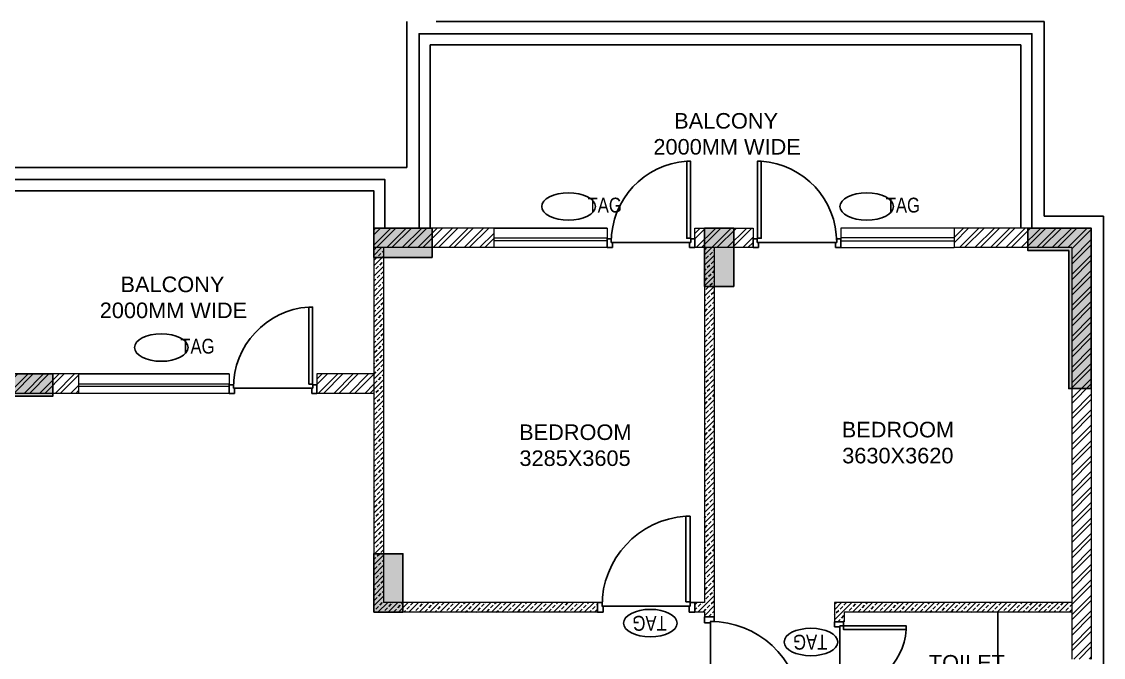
# Model space of a CAD drawing. Header units: millimetres. Extents: x 1255966 to 1543449, y 318653 to 465396.
# Drawn here: x 1420016 to 1431136, y 422643 to 429184 of the extents above; entities that cross this region are included whole.
import ezdxf
from ezdxf.enums import TextEntityAlignment as Align

# ---------------------------------------------------------------- set-up
doc = ezdxf.new("R2010")
doc.units = ezdxf.units.MM
doc.header["$LTSCALE"] = 500
doc.header["$MEASUREMENT"] = 0
doc.linetypes.add('HIDDEN', pattern=[0.375, 0.25, -0.125])
doc.layers.get('Defpoints').update_dxf_attribs({"lineweight": 0})
for name, color, linetype in [('3BHK Tower plans sections n elevations 13716$0$DOOR', 8, 'Continuous'), ('3BHK Tower plans sections n elevations 13716$0$Drop', 143, 'Continuous'), ('AHC-A-FURNITURE', 2, 'Continuous'), ('TEXT-RM NAME', 6, 'Continuous'), ('TOWER AREA COLUMN.', 6, 'Continuous')]:
    doc.layers.add(name, color=color, linetype=linetype)
doc.layers.add('PROJECTION', color=7, linetype='HIDDEN', true_color=0xff4000)
doc.layers.add('RAILING', color=7, linetype='Continuous', true_color=0xadadad)
for name, color, linetype, lineweight in [('TOWER COL HATCH', 253, 'Continuous', 20), ('Wall', 2, 'Continuous', 15), ('WIN', 144, 'Continuous', 15)]:
    doc.layers.add(name, color=color, linetype=linetype, lineweight=lineweight)
doc.styles.add('3BHK Tower plans sections n elevations 13716$0$SIMPLEX', font='simplex.shx', dxfattribs={"width": 0.8, "height": 100})
doc.styles.get("Standard").update_dxf_attribs({"font": 'arial.ttf'})
pattern_1 = [(45, (1157523.66, 723982.806), (-53.033009, 53.033009), []), (45, (1157576.69, 723982.806), (-53.033009, 53.033009), [37.5, -18.75])]
pattern_2 = [(45, (1157523.66, 723982.81), (-79.549513, 79.549513), []), (45, (1157576.69, 723982.81), (-79.549513, 79.549513), [])]

# ---------------------------------------------------------------- blocks, each defined once
blk = doc.blocks.new('3BHK Tower plans sections n elevations 13716$0$DOOR 750')
at = {"layer": '3BHK Tower plans sections n elevations 13716$0$DOOR', "ltscale": 100}
for p, q in [((0, 730), (100, 730)), ((0, 675), (0, 730)), ((100, 730), (100, 687)), ((60, 675), (0, 675)), ((100, 687), (60, 687)), ((60, 675), (60, 687)), ((60, 675), (60, -15)), ((60, -15), (0, -15)), ((0, -15), (0, -70)), ((0, -70), (100, -70)), ((60, -15), (60, -27)), ((100, -27), (60, -27)), ((100, -70), (100, -27))]:
    blk.add_line(p, q, dxfattribs=at)
blk.add_lwpolyline([(100, -25), (788, -25), (788, 15), (100, 15)], close=True, dxfattribs=at)
at = {"layer": '3BHK Tower plans sections n elevations 13716$0$DOOR', "linetype": 'Continuous'}
blk.add_arc((62, -41), 728, 4.4383, 90.1592, dxfattribs=at)
at = {"layer": 'Defpoints', "ltscale": 100, "style": '3BHK Tower plans sections n elevations 13716$0$SIMPLEX', "width": 0.8}
blk.add_attdef('D750', (285, 36), '', height=100, dxfattribs=at)
blk = doc.blocks.new('3BHK Tower plans sections n elevations 13716$0$DOOR 900')
at = {"layer": '3BHK Tower plans sections n elevations 13716$0$DOOR', "ltscale": 100}
for p, q in [((0, 15), (93, 15)), ((0, -40), (0, 15)), ((93, 15), (93, -28)), ((56, -40), (0, -40)), ((93, -28), (56, -28)), ((56, -40), (56, -28)), ((56, -40), (56, -860)), ((56, -860), (0, -860)), ((0, -860), (0, -915)), ((0, -915), (93, -915)), ((56, -860), (56, -872)), ((93, -872), (56, -872)), ((93, -915), (93, -872))]:
    blk.add_line(p, q, dxfattribs=at)
blk.add_lwpolyline([(100, -30), (918, -30), (918, -70), (100, -70)], close=True, dxfattribs=at)
blk.add_arc((60, -12), 860, 269.6845, 356.1038, dxfattribs=at)
at = {"layer": 'Defpoints', "ltscale": 100, "style": '3BHK Tower plans sections n elevations 13716$0$SIMPLEX', "width": 0.8}
blk.add_attdef('D900', (281, -181), '', height=100, dxfattribs=at)

msp = doc.modelspace()

# ---------------------------------------------------------------- hatches: boundary and pattern name
at = {"layer": 'AHC-A-FURNITURE', "ltscale": 50, "true_color": 0x5b5b5b}
h = msp.add_hatch(dxfattribs=at)
h.set_pattern_fill('ANSI32', color=251, scale=300)
h.set_pattern_definition(pattern_2)
h.paths.add_polyline_path([(1423635.6, 427058.7), (1424870.6, 427058.7), (1424870.6, 426858.7), (1423635.6, 426858.7)])
h = msp.add_hatch(dxfattribs=at)
h.set_pattern_fill('ANSI32', color=251, scale=300)
h.set_pattern_definition(pattern_2)
h.paths.add_polyline_path([(1426935.6, 426948.7), (1426935.6, 427058.7), (1427535.6, 427058.7), (1427535.6, 426858.7), (1426935.6, 426858.7)])
h = msp.add_hatch(dxfattribs=at)
h.set_pattern_fill('ANSI32', color=251, scale=300)
h.set_pattern_definition(pattern_2)
h.paths.add_polyline_path([(1430810.6, 426858.7), (1429600.6, 426858.7), (1429600.6, 427058.7), (1431010.6, 427058.7), (1431010.6, 422626.2), (1430810.6, 422626.2)])
h = msp.add_hatch(dxfattribs=at)
h.set_pattern_fill('ANSI33', color=251, scale=300)
h.set_pattern_definition(pattern_1)
h.paths.add_polyline_path([(1423635.6, 426858.7), (1423735.6, 426858.7), (1423735.6, 423208.7), (1425935.6, 423208.7), (1425935.6, 423108.7), (1423635.6, 423108.7)])
h = msp.add_hatch(dxfattribs=at)
h.set_pattern_fill('ANSI33', color=251, scale=300)
h.set_pattern_definition(pattern_1)
h.paths.add_polyline_path([(1427035.6, 426858.7), (1427135.6, 426858.7), (1427135.6, 423058.7), (1427050.6, 423058.7), (1427035.6, 423058.7), (1427035.6, 423108.7), (1426935.6, 423108.7), (1426935.6, 423208.7), (1427035.6, 423208.7)])
h = msp.add_hatch(dxfattribs=at)
h.set_pattern_fill('ANSI32', color=251, scale=300)
h.set_pattern_definition(pattern_2)
h.paths.add_polyline_path([(1419915.6, 425558.7), (1420600.6, 425558.7), (1420600.6, 425358.7), (1419915.6, 425358.7)])
h.paths.add_polyline_path([(1423050.6, 425558.7), (1423635.6, 425558.7), (1423635.6, 425358.7), (1423050.6, 425358.7), (1423050.6, 425448.7)])
h = msp.add_hatch(dxfattribs=at)
h.set_pattern_fill('ANSI33', color=251, scale=300)
h.set_pattern_definition(pattern_1)
h.paths.add_polyline_path([(1428370.6, 423208.7), (1430810.6, 423208.7), (1430810.6, 423108.7), (1428470.6, 423108.7), (1428470.6, 423008.7), (1428370.6, 423008.7)])
at = {"layer": 'TOWER COL HATCH'}
h = msp.add_hatch(color=253, dxfattribs=at)
h.dxf.hatch_style = 1
h.paths.add_polyline_path([(1424235.6, 426758.7), (1424235.6, 427058.7), (1423635.6, 427058.7), (1423635.6, 426758.7)])
h = msp.add_hatch(color=253, dxfattribs=at)
h.dxf.hatch_style = 1
h.paths.add_polyline_path([(1427035.6, 426458.7), (1427335.6, 426458.7), (1427335.6, 427058.7), (1427035.6, 427058.7)])
h = msp.add_hatch(color=253, dxfattribs=at)
h.dxf.hatch_style = 1
h.paths.add_polyline_path([(1430360.6, 427058.7), (1431010.6, 427058.7), (1431010.6, 425408.7), (1430780.6, 425408.7), (1430780.6, 426828.7), (1430360.6, 426828.7)])
h = msp.add_hatch(color=253, dxfattribs=at)
h.dxf.hatch_style = 1
h.paths.add_polyline_path([(1420335.6, 425558.7), (1419685.6, 425558.7), (1419685.6, 423708.7), (1419915.6, 423708.7), (1419915.6, 425328.7), (1420335.6, 425328.7)])
h = msp.add_hatch(color=253, dxfattribs=at)
h.dxf.hatch_style = 1
h.paths.add_polyline_path([(1423635.6, 423108.7), (1423935.6, 423108.7), (1423935.6, 423708.7), (1423635.6, 423708.7)])

# ---------------------------------------------------------------- linework, layer by layer
at = {"linetype": 'Continuous'}
for centre in [(1425637.6, 427281.8), (1428702.9, 427281.8), (1421451.2, 425830.6)]:
    msp.add_ellipse(centre, major_axis=(-275.7, 0), ratio=0.5128849, dxfattribs=at)
at = {"linetype": 'Continuous', "extrusion": (0, 0, -1)}
for centre in [(1426478.8, 422995.7), (1428129.7, 422801.3)]:
    msp.add_ellipse(centre, major_axis=(-275.7, 0), ratio=0.5128849, dxfattribs=at)
at = {"layer": '3BHK Tower plans sections n elevations 13716$0$Drop'}
msp.add_line((1430050.6, 423108.7), (1430050.6, 421638.7), dxfattribs=at)
at = {"layer": 'PROJECTION', "ltscale": 50}
for p, q in [((1430525.6, 429183.7), (1423975.6, 429183.7)), ((1423975.6, 429183.7), (1423975.6, 427683.7)), ((1430525.6, 427183.7), (1430525.6, 429183.7)), ((1423975.6, 427683.7), (1419560.6, 427683.7)), ((1431135.6, 427183.7), (1430525.6, 427183.7)), ((1431135.6, 421183.7), (1431135.6, 427183.7))]:
    msp.add_line(p, q, dxfattribs=at)
at = {"layer": 'RAILING', "color": 36, "true_color": 0x7f4010}
for points in [[(1430400.6, 427058.7), (1430400.6, 429058.7), (1424100.6, 429058.7), (1424100.6, 427058.7)], [(1430285.6, 427058.7), (1430285.6, 428943.7), (1424215.6, 428943.7), (1424215.6, 427058.7)], [(1419685.6, 425558.7), (1419685.6, 427558.7), (1423750.6, 427558.7), (1423750.6, 427058.7)], [(1419800.6, 425558.7), (1419800.6, 427443.7), (1423635.6, 427443.7), (1423635.6, 427058.7)]]:
    msp.add_lwpolyline(points, dxfattribs=at)
at = {"layer": 'TOWER AREA COLUMN.'}
for points in [[(1424235.6, 426758.7), (1424235.6, 427058.7), (1423635.6, 427058.7), (1423635.6, 426758.7)], [(1427035.6, 426458.7), (1427335.6, 426458.7), (1427335.6, 427058.7), (1427035.6, 427058.7)], [(1423635.6, 423108.7), (1423935.6, 423108.7), (1423935.6, 423708.7), (1423635.6, 423708.7)]]:
    msp.add_lwpolyline(points, close=True, dxfattribs=at)
for points in [[(1430360.6, 427058.7), (1431010.6, 427058.7), (1431010.6, 425408.7), (1430780.6, 425408.7), (1430780.6, 426828.7), (1430360.6, 426828.7), (1430360.6, 427058.7)], [(1420335.6, 425558.7), (1419685.6, 425558.7), (1419685.6, 423708.7), (1419915.6, 423708.7), (1419915.6, 425328.7), (1420335.6, 425328.7), (1420335.6, 425558.7)]]:
    msp.add_lwpolyline(points, dxfattribs=at)
at = {"layer": 'Wall'}
for p, q in [((1424870.6, 427058.7), (1423635.6, 427058.7)), ((1423635.6, 427058.7), (1423635.6, 423108.7)), ((1424870.6, 427058.7), (1424870.6, 426858.7)), ((1426935.6, 427058.7), (1427535.6, 427058.7)), ((1426935.6, 426858.7), (1426935.6, 427058.7)), ((1427535.6, 427058.7), (1427535.6, 426858.7)), ((1429600.6, 427058.7), (1429600.6, 426858.7)), ((1431010.6, 427058.7), (1429600.6, 427058.7)), ((1431010.6, 427058.7), (1431010.6, 422626.2)), ((1424870.6, 426858.7), (1423635.6, 426858.7)), ((1423735.6, 426858.7), (1423735.6, 423208.7)), ((1427535.6, 426858.7), (1426935.6, 426858.7)), ((1427035.6, 426858.7), (1427035.6, 423208.7)), ((1427135.6, 426858.7), (1427135.6, 423058.7)), ((1430810.6, 426858.7), (1429600.6, 426858.7)), ((1430810.6, 426858.7), (1430810.6, 422626.2)), ((1420600.6, 425558.7), (1419685.6, 425558.7)), ((1420600.6, 425558.7), (1420600.6, 425358.7)), ((1423635.6, 425558.7), (1423050.6, 425558.7)), ((1423050.6, 425558.7), (1423050.6, 425358.7)), ((1420600.6, 425358.7), (1419915.6, 425358.7)), ((1423635.6, 425358.7), (1423050.6, 425358.7)), ((1425935.6, 423208.7), (1423735.6, 423208.7)), ((1425935.6, 423208.7), (1425935.6, 423108.7)), ((1427035.6, 423208.7), (1426935.6, 423208.7)), ((1426935.6, 423108.7), (1426935.6, 423208.7)), ((1430810.6, 423208.7), (1428370.6, 423208.7)), ((1428370.6, 423208.7), (1428370.6, 423008.7)), ((1425935.6, 423108.7), (1423635.6, 423108.7)), ((1427035.6, 423108.7), (1426935.6, 423108.7)), ((1427035.6, 423108.7), (1427035.6, 423058.7)), ((1427135.6, 423058.7), (1427035.6, 423058.7)), ((1428470.6, 423008.7), (1428370.6, 423008.7)), ((1430810.6, 423108.7), (1428470.6, 423108.7)), ((1428470.6, 423108.7), (1428470.6, 423008.7))]:
    msp.add_line(p, q, dxfattribs=at)
at = {"layer": 'WIN'}
for p, q in [((1426035.6, 427058.7), (1424870.6, 427058.7)), ((1424870.6, 427058.7), (1426035.6, 427058.7)), ((1426035.6, 427058.7), (1426035.6, 426858.7)), ((1429600.6, 427058.7), (1428435.6, 427058.7)), ((1428435.6, 427058.7), (1428435.6, 426858.7)), ((1424870.6, 426958.7), (1426035.6, 426958.7)), ((1426035.6, 426928.7), (1424870.6, 426928.7)), ((1426035.6, 426978.2), (1426035.6, 426948.2)), ((1428435.6, 426978.2), (1428435.6, 426948.2)), ((1429600.6, 426958.7), (1428435.6, 426958.7)), ((1428435.6, 426928.7), (1429600.6, 426928.7)), ((1426035.6, 426858.7), (1424870.6, 426858.7)), ((1426035.6, 426858.7), (1424870.6, 426858.7)), ((1428435.6, 426858.7), (1429600.6, 426858.7)), ((1422150.6, 425558.7), (1420600.6, 425558.7)), ((1420600.6, 425558.7), (1422150.6, 425558.7)), ((1420600.6, 425458.7), (1422150.6, 425458.7)), ((1422150.6, 425558.7), (1422150.6, 425358.7)), ((1422150.6, 425428.7), (1420600.6, 425428.7)), ((1422150.6, 425358.7), (1420600.6, 425358.7)), ((1422150.6, 425358.7), (1420600.6, 425358.7))]:
    msp.add_line(p, q, dxfattribs=at)

# ---------------------------------------------------------------- block references
at = {"layer": '3BHK Tower plans sections n elevations 13716$0$DOOR', "extrusion": (0, 0, -1)}
for p, xscale, yscale, zscale, rotation in [((-1426921.1, 426858.7), 0.967741935483871, 0.967741935483871, -0.967741935483871, 90.00000000000001), ((-1427550.2, 426858.7), -0.9677419354838852, 0.9677419354838852, -0.9677419354838852, 270), ((-1423036.1, 425358.7), 0.967741935483871, 0.967741935483871, -0.967741935483871, 90.00000000000001), ((-1426919.5, 423108.7), 1.075268817204301, 1.075268817204301, -1.075268817204301, 90.00000000000001), ((-1427035.6, 422074.8), 1.075268817204301, 1.075268817204301, -1.075268817204301, 180)]:
    msp.add_blockref('3BHK Tower plans sections n elevations 13716$0$DOOR 900', p, dxfattribs=dict(at, xscale=xscale, yscale=yscale, zscale=zscale, rotation=rotation))
at = {"layer": '3BHK Tower plans sections n elevations 13716$0$DOOR', "xscale": -0.9375000000001456, "yscale": 0.9375000000001456, "zscale": 0.9375000000001456, "rotation": 180}
msp.add_blockref('3BHK Tower plans sections n elevations 13716$0$DOOR 750', (1428370.6, 422943.1), dxfattribs=at)

# ---------------------------------------------------------------- texts
at = {"width": 0.8}
for p in [(1426009.2, 427295.9), (1429074.5, 427295.9), (1421822.8, 425844.6)]:
    msp.add_attdef('TAG', text='', height=153.1, dxfattribs=at).set_placement(p, align=Align.MIDDLE_CENTER)
for p in [(1426471, 422993.7), (1428121.9, 422799.3)]:
    msp.add_attdef('TAG', text='', height=153.1, rotation=180, dxfattribs=at).set_placement(p, align=Align.MIDDLE_CENTER)
at = {"layer": 'TEXT-RM NAME'}
for s, p in [('BALCONY', (1426723.7, 428083.1)), ('2000MM WIDE', (1426510.2, 427815.8)), ('BALCONY', (1421032.1, 426400.6)), ('2000MM WIDE', (1420818.6, 426133.3)), ('BEDROOM', (1425129.6, 424879.7)), ('BEDROOM', (1428446, 424906.5)), ('3630X3620', (1428451.1, 424639.2)), ('3285X3605', (1425133, 424612.4)), ('TOILET', (1429341.5, 422507.3))]:
    msp.add_text(s, height=160, rotation=360, dxfattribs=at).set_placement(p)

doc.saveas('drawing.dxf')
